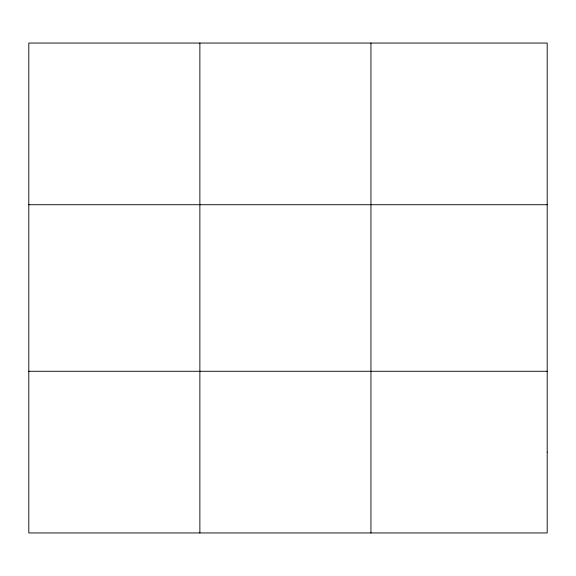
<?xml version="1.0" encoding="UTF-8"?>
<svg xmlns="http://www.w3.org/2000/svg" width="576" height="576" viewBox="0 0 576 576"><rect width="100%" height="100%" fill="white"/><g stroke="black" fill="none" stroke-linecap="round" stroke-linejoin="round"><path stroke-width="0.86" d="M199.872 532.951L199.872 43.049M370.944 532.951L370.944 43.049M28.8 204.718L547.2 204.718M28.8 371.282L547.2 371.282M547.2 452.117L547.2 532.951L28.8 532.951L28.8 43.049L547.2 43.049L547.2 452.117"/></g></svg>
